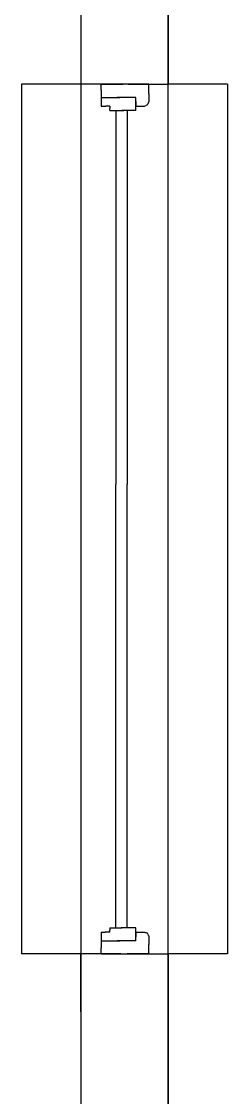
# Model space of a CAD drawing. Header units: metres. Extents: x -5.6 to 1.9, y -16.9 to 0.
# Drawn here: x 1.682 to 1.918, y -12.099 to -10.862 of the extents above; entities that cross this region are included whole.
import ezdxf

# ---------------------------------------------------------------- set-up
doc = ezdxf.new("R2010")
doc.units = ezdxf.units.M
doc.layers.add('Projection', color=5, linetype='Continuous')
doc.layers.add('Section', color=1, linetype='Continuous')

msp = doc.modelspace()

# ---------------------------------------------------------------- linework, layer by layer
at = {"layer": 'Projection'}
for points in [[(1.85, -16.885), (1.85, 0)], [(1.75, -0.1), (1.75, -16.8)], [(1.85, -10.7342), (1.85, -10.9342)], [(1.75, -10.9342), (1.6817, -10.9342)], [(1.6817, -10.9342), (1.6817, -11.9342)], [(1.9183, -10.9342), (1.85, -10.9342)], [(1.9183, -10.9342), (1.9183, -11.9342)], [(1.75, -11.9342), (1.6817, -11.9342)], [(1.85, -11.9342), (1.85, -12.1342)], [(1.9183, -11.9342), (1.85, -11.9342)]]:
    msp.add_lwpolyline(points, dxfattribs=at)
at = {"layer": 'Section'}
for p, q in [((1.75, -10.7835), (1.75, -10.9342)), ((1.85, -10.7899), (1.85, -10.9342)), ((1.8041, -10.9342), (1.75, -10.9342)), ((1.7731, -10.9411), (1.7731, -10.9342)), ((1.7731, -10.9342), (1.7984, -10.9342)), ((1.8281, -10.9342), (1.7984, -10.9342)), ((1.8041, -10.9342), (1.85, -10.9342)), ((1.8281, -10.9451), (1.8281, -10.9342)), ((1.7731, -10.9411), (1.7731, -10.9492)), ((1.8281, -10.9451), (1.8281, -10.9453)), ((1.8281, -10.9453), (1.8281, -10.9455)), ((1.8281, -10.9455), (1.8281, -10.9457)), ((1.8281, -10.9457), (1.8281, -10.9459)), ((1.8281, -10.9459), (1.8281, -10.9461)), ((1.8281, -10.9461), (1.8281, -10.9463)), ((1.8281, -10.9463), (1.8281, -10.9466)), ((1.8281, -10.9466), (1.8281, -10.9468)), ((1.8281, -10.9468), (1.8281, -10.9471)), ((1.8281, -10.9471), (1.8281, -10.9474)), ((1.8281, -10.9474), (1.8281, -10.9476)), ((1.8281, -10.9476), (1.8281, -10.9479)), ((1.8281, -10.9479), (1.8281, -10.9482)), ((1.8281, -10.9482), (1.8281, -10.9485)), ((1.8281, -10.9485), (1.8281, -10.9489)), ((1.8281, -10.9489), (1.8281, -10.9492)), ((1.7731, -10.9492), (1.7731, -10.9538)), ((1.7731, -10.9492), (1.7915, -10.9492)), ((1.7731, -10.9492), (1.7948, -10.9492)), ((1.7731, -10.9538), (1.7731, -10.9592)), ((1.7731, -10.9592), (1.7786, -10.9592)), ((1.7831, -10.9592), (1.7786, -10.9592)), ((1.7831, -10.9592), (1.7831, -10.9619)), ((1.8131, -10.9492), (1.7915, -10.9492)), ((1.8131, -10.9492), (1.7948, -10.9492)), ((1.8131, -10.9538), (1.8131, -10.9492)), ((1.8131, -10.9574), (1.8131, -10.9492)), ((1.8131, -10.9538), (1.8131, -10.9592)), ((1.8131, -10.9642), (1.8131, -10.9574)), ((1.8131, -10.9592), (1.8177, -10.9592)), ((1.8177, -10.9592), (1.8178, -10.9592)), ((1.8178, -10.9592), (1.8179, -10.9592)), ((1.8179, -10.9592), (1.818, -10.9592)), ((1.818, -10.9592), (1.8183, -10.9592)), ((1.8183, -10.9592), (1.8189, -10.9592)), ((1.8189, -10.9592), (1.819, -10.9592)), ((1.819, -10.9592), (1.8191, -10.9592)), ((1.8191, -10.9592), (1.8192, -10.9592)), ((1.8192, -10.9592), (1.8194, -10.9592)), ((1.8194, -10.9592), (1.8195, -10.9592)), ((1.8195, -10.9592), (1.8196, -10.9592)), ((1.8196, -10.9592), (1.8198, -10.9592)), ((1.8198, -10.9592), (1.8199, -10.9592)), ((1.8199, -10.9592), (1.8201, -10.9592)), ((1.8201, -10.9592), (1.8203, -10.9592)), ((1.8203, -10.9592), (1.8205, -10.9592)), ((1.8205, -10.9592), (1.8206, -10.9592)), ((1.8206, -10.9592), (1.8208, -10.9592)), ((1.8208, -10.9592), (1.8211, -10.9592)), ((1.8211, -10.9592), (1.8213, -10.9592)), ((1.8213, -10.9592), (1.8215, -10.9592)), ((1.8215, -10.9592), (1.8218, -10.9592)), ((1.8218, -10.9592), (1.822, -10.9592)), ((1.822, -10.9592), (1.8223, -10.9592)), ((1.8223, -10.9592), (1.8226, -10.9592)), ((1.8226, -10.9592), (1.8229, -10.9592)), ((1.8229, -10.9592), (1.8231, -10.9592)), ((1.8231, -10.9592), (1.8247, -10.9586)), ((1.8265, -10.9578), (1.8247, -10.9586)), ((1.8265, -10.9578), (1.8272, -10.9564)), ((1.8272, -10.9564), (1.8281, -10.9542)), ((1.8281, -10.9492), (1.8281, -10.9496)), ((1.8281, -10.9496), (1.8281, -10.95)), ((1.8281, -10.95), (1.8281, -10.9504)), ((1.8281, -10.9504), (1.8281, -10.9508)), ((1.8281, -10.9508), (1.8281, -10.9512)), ((1.8281, -10.9512), (1.8281, -10.9517)), ((1.8281, -10.9517), (1.8281, -10.9522)), ((1.8281, -10.9522), (1.8281, -10.9527)), ((1.8281, -10.9527), (1.8281, -10.9533)), ((1.8281, -10.9533), (1.8281, -10.9539)), ((1.8281, -10.9539), (1.8281, -10.9542)), ((1.7831, -10.9642), (1.7831, -10.9619)), ((1.7831, -10.9642), (1.7994, -10.9642)), ((1.7901, -10.9642), (1.7971, -10.9642)), ((1.7901, -10.9642), (1.7901, -11.3942)), ((1.803, -10.9642), (1.7971, -10.9642)), ((1.8131, -10.9642), (1.7994, -10.9642)), ((1.803, -10.9642), (1.803, -11.3942)), ((1.7901, -11.9042), (1.7901, -11.3942)), ((1.803, -11.9042), (1.803, -11.3942)), ((1.7731, -11.9092), (1.7731, -11.9137)), ((1.7731, -11.9092), (1.7777, -11.9092)), ((1.7731, -11.9137), (1.7731, -11.9192)), ((1.7831, -11.9092), (1.7777, -11.9092)), ((1.7831, -11.9042), (1.7831, -11.9065)), ((1.7831, -11.9042), (1.7969, -11.9042)), ((1.7831, -11.9092), (1.7831, -11.9065)), ((1.7901, -11.9042), (1.796, -11.9042)), ((1.803, -11.9042), (1.796, -11.9042)), ((1.8131, -11.9042), (1.7969, -11.9042)), ((1.8131, -11.9123), (1.8131, -11.9042)), ((1.8131, -11.9092), (1.8131, -11.9146)), ((1.8131, -11.9092), (1.8186, -11.9092)), ((1.8131, -11.9192), (1.8131, -11.9123)), ((1.8186, -11.9092), (1.8187, -11.9092)), ((1.8187, -11.9092), (1.8188, -11.9092)), ((1.8188, -11.9092), (1.8189, -11.9092)), ((1.8189, -11.9092), (1.8192, -11.9092)), ((1.8192, -11.9092), (1.8199, -11.9092)), ((1.8199, -11.9092), (1.8201, -11.9092)), ((1.8201, -11.9092), (1.8202, -11.9092)), ((1.8202, -11.9092), (1.8204, -11.9092)), ((1.8204, -11.9092), (1.8205, -11.9092)), ((1.8205, -11.9092), (1.8207, -11.9092)), ((1.8207, -11.9092), (1.8208, -11.9092)), ((1.8208, -11.9092), (1.821, -11.9092)), ((1.821, -11.9092), (1.8212, -11.9092)), ((1.8212, -11.9092), (1.8214, -11.9092)), ((1.8214, -11.9092), (1.8216, -11.9092)), ((1.8216, -11.9092), (1.8218, -11.9092)), ((1.8218, -11.9092), (1.822, -11.9092)), ((1.822, -11.9092), (1.8223, -11.9092)), ((1.8223, -11.9092), (1.8225, -11.9092)), ((1.8225, -11.9092), (1.8228, -11.9092)), ((1.8228, -11.9092), (1.8231, -11.9092)), ((1.8231, -11.9092), (1.8231, -11.9092)), ((1.8231, -11.9092), (1.8251, -11.9099)), ((1.8265, -11.9105), (1.8251, -11.9099)), ((1.8268, -11.9113), (1.8265, -11.9105)), ((1.8268, -11.9113), (1.8281, -11.9142)), ((1.7731, -11.9192), (1.7731, -11.9272)), ((1.7731, -11.9192), (1.7915, -11.9192)), ((1.7731, -11.9192), (1.7948, -11.9192)), ((1.8131, -11.9192), (1.7915, -11.9192)), ((1.8131, -11.9192), (1.7948, -11.9192)), ((1.8131, -11.9192), (1.8131, -11.9146)), ((1.8281, -11.9142), (1.8281, -11.9146)), ((1.8281, -11.9146), (1.8281, -11.9153)), ((1.8281, -11.9153), (1.8281, -11.9159)), ((1.8281, -11.9159), (1.8281, -11.9163)), ((1.8281, -11.9163), (1.8281, -11.9166)), ((1.8281, -11.9166), (1.8281, -11.9171)), ((1.8281, -11.9171), (1.8281, -11.9177)), ((1.8281, -11.9177), (1.8281, -11.9182)), ((1.8281, -11.9182), (1.8281, -11.9187)), ((1.8281, -11.9187), (1.8281, -11.9191)), ((1.8281, -11.9191), (1.8281, -11.9195)), ((1.8281, -11.9195), (1.8281, -11.9198)), ((1.8281, -11.9198), (1.8281, -11.9201)), ((1.8281, -11.9201), (1.8281, -11.9204)), ((1.8281, -11.9204), (1.8281, -11.9207)), ((1.8281, -11.9207), (1.8281, -11.921)), ((1.8281, -11.921), (1.8281, -11.9213)), ((1.8281, -11.9213), (1.8281, -11.9215)), ((1.8281, -11.9215), (1.8281, -11.9218)), ((1.8281, -11.9218), (1.8281, -11.922)), ((1.8281, -11.922), (1.8281, -11.9222)), ((1.8281, -11.9222), (1.8281, -11.9224)), ((1.8281, -11.9224), (1.8281, -11.9227)), ((1.8281, -11.9227), (1.8281, -11.9229)), ((1.8281, -11.9229), (1.8281, -11.9231)), ((1.8281, -11.9231), (1.8281, -11.9233)), ((1.8281, -11.9342), (1.8281, -11.9233)), ((1.7833, -11.9342), (1.75, -11.9342)), ((1.75, -12.0007), (1.75, -11.9342)), ((1.7731, -11.9342), (1.7731, -11.9272)), ((1.7731, -11.9342), (1.8029, -11.9342)), ((1.7959, -11.9342), (1.7833, -11.9342)), ((1.7959, -11.9342), (1.813, -11.9342)), ((1.8281, -11.9342), (1.8029, -11.9342)), ((1.813, -11.9342), (1.85, -11.9342)), ((1.85, -12.0082), (1.85, -11.9342)), ((1.75, -12.0007), (1.75, -12.1342)), ((1.85, -12.0082), (1.85, -12.1342))]:
    msp.add_line(p, q, dxfattribs=at)

doc.saveas('drawing.dxf')
